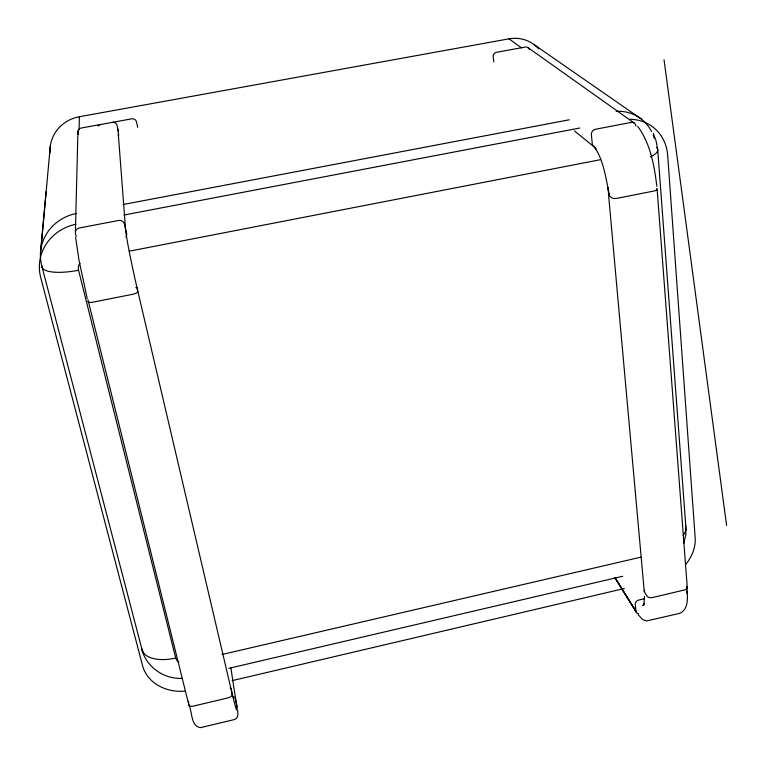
<?xml version="1.0" encoding="UTF-8"?>
<svg xmlns="http://www.w3.org/2000/svg" width="766" height="766" viewBox="0 0 766 766"><rect width="100%" height="100%" fill="white"/><g stroke="black" fill="none" stroke-linecap="round" stroke-linejoin="round"><path stroke-width="1.15" d="M79.08 129.693L79.367 116.738L508.978 38.836A36.126 33.656 -59.5 0 1 538.651 48.794M608.836 191.835L608.759 195.206L611.689 197.791A4.797 1.503 -6 0 0 617.712 198.193L653.953 191.012A4.797 1.484 -5.6 0 0 656.874 188.848L656.481 188.522M77.95 131.139L75.403 231.801M644.532 596.436L643.804 604.767L644.235 603.311L643.191 605.628L644.254 604.431L642.846 605.332M685.972 528.76L685.8 534.85L683.741 543.333M40.866 249.247L50.336 145.827M40.454 253.565L46.132 191.749M644.57 598.667L638.787 600.037A4.05 3.303 -31.2 0 0 635.253 604.345L635.885 611.134A4.041 3.284 -31.1 0 0 638.605 613.7M228.775 668.354L622.72 576.262M232.127 680.648L624.357 588.489M222.073 654.49L641.085 557.121M129.224 251.2L600.4 159.692M124.063 215.007L579.738 128.027M123.01 204.551L569.282 119.793M182.519 678.35C164.939 679.49 147.264 667.885 142.265 650.822M534.381 44.83L641.209 118.95M528.061 47.664L634.392 123.163M508.978 38.836L521.531 47.894M574.519 130.948L593.842 146.67M594.531 147.283L596.015 149.016L594.962 147.771C603.436 160.592 605.437 176.209 608.606 190.897M637.685 126.352C650.497 143.51 654.221 165.561 656.883 186.329M686.652 586.392L687.284 593.583L687.064 591.065C687.839 598.619 688.107 610.358 679.346 613.432L646.696 620.92L642.674 619.56L638.126 614.619M614.974 577.861L636.268 612.312M653.274 133.476L656.002 140.657L657.688 149.303L685.886 527.18M76.16 213.455A47.3 43.892 8.7 0 0 41.766 265.821L141.528 647.73A41.508 34.824 -10.8 0 0 143.816 653.714M80.028 263.14A9.661 8.943 7.7 0 0 78.553 270.264L175.711 658.023A8.464 7.057 -11.1 0 0 178.813 662.015M76.207 236.464L75.489 233.573A5.056 4.711 11.4 0 1 79.252 228L118.471 220.493A5.008 4.701 9.2 0 1 124.437 224.189L126.591 233.4A4.989 4.682 8 0 1 125.93 236.924M87.956 299.822L188.771 704.605C192.4 711.394 190.6 726.628 200.615 727.623L234.434 719.561C238.599 718.441 238.082 713.424 237.565 710.12M78.467 134.49L78.008 132.595A4.06 3.83 23.4 0 1 81.014 128.075L131.762 118.816A4.002 3.83 23.1 0 1 136.501 121.899L137.708 127.309M87.209 298.481L78.975 260.191L75.623 237.336M118.376 131.139L117.074 125.452A4.022 3.83 23.3 0 0 112.305 122.368M608.587 190.715L607.85 187.383L608.759 195.206A4.768 1.484 -6 0 1 609.305 193.884M230.911 668.115L236.167 702.412A42.915 1.589 78.2 0 1 231.715 691.909L137.545 290.017A48.526 2.049 77.6 0 1 125.519 228.804L117.935 129.243M664.045 59.834L726.608 525.438M493.802 61.864L493.189 56.732A3.849 3.6 -62 0 1 496.378 52.327L525.39 47.032A3.849 3.571 -62 0 1 529.277 49.445M188.417 701.168L188.771 704.605A4.481 2.49 -16.5 0 0 193.396 706.089L228.124 697.874A4.443 2.49 -15.6 0 0 232.079 694.379L231.342 689.457A4.424 2.461 -15.5 0 0 230.154 688.146M608.549 194.669L644.235 591.228M657.142 189.374L687.284 587.761M184.798 691.171A42.331 35.303 -11.1 0 1 142.581 665.702L40.732 277.646A48.344 44.734 7.8 0 1 75.891 224.218M629.47 119.285A45.606 40.904 -51.6 0 1 667.684 155.364L695.155 537.655A39.861 32.881 -33.3 0 1 685.963 564.063M50.01 152.846A38.041 35.897 20.3 0 1 79.367 116.738M175.711 658.023A33.359 17.302 -15.8 0 1 141.528 647.73M78.553 270.264A37.649 11.107 -12.1 0 1 41.766 265.821M616.17 111.3A44.658 40.225 -52.2 0 1 651.636 131.666M653.254 135.362A44.658 40.225 -52.2 0 1 654.193 138.186M656.654 147.493A35.341 10.188 -6.1 0 1 650.411 156.906M685.503 525.668A31.492 16.048 -3.9 0 1 683.1 535.3M98.172 126.007A4.031 3.83 23.3 0 1 100.585 124.504M118.854 134.462A4.012 3.82 21.9 0 1 118.28 135.908M135.86 287.537A5.027 1.609 -11.9 0 1 137.401 288.399L137.689 291.645A5.056 1.628 -12 0 1 132.872 294.259L92.964 302.168A5.094 1.637 -12.4 0 1 87.956 301.488M236.311 708.502A4.261 3.495 -13.6 0 0 236.962 705.812L235.363 698.994A4.27 3.504 -13.5 0 0 232.414 696.495M594.617 147.12A4.759 4.309 -52.9 0 1 592.242 143.73L591.4 134.672A4.768 4.328 -53.7 0 1 595.45 129.262L631.136 122.436A4.778 4.28 -54.5 0 1 635.943 126.131M644.646 590.299A4.213 2.298 -3.7 0 0 644.455 592.07L647.222 596.321A4.232 2.317 -3.6 0 0 652.613 597.509L684.526 589.964A4.232 2.298 -2.8 0 0 687.016 586.919M635.885 611.134L615.05 577.803L635.885 611.134"/></g></svg>
